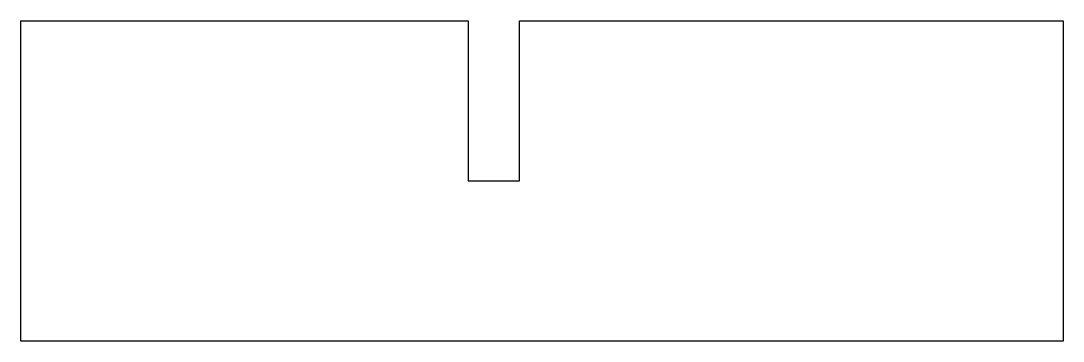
# Model space of a CAD drawing. Header units: millimetres. Extents: x -10.5 to 54.5, y 15 to 35.
import ezdxf

# ---------------------------------------------------------------- set-up
doc = ezdxf.new("R2010")
doc.units = ezdxf.units.MM
doc.layers.get('0').update_dxf_attribs({"linetype": 'CONTINUOUS'})

msp = doc.modelspace()

# ---------------------------------------------------------------- linework, layer by layer
msp.add_lwpolyline([(20.55, 25), (20.55, 35), (54.45, 35), (54.45, 15), (-10.55, 15), (-10.55, 35), (17.35, 35), (17.35, 25)], close=True)

doc.saveas('drawing.dxf')
